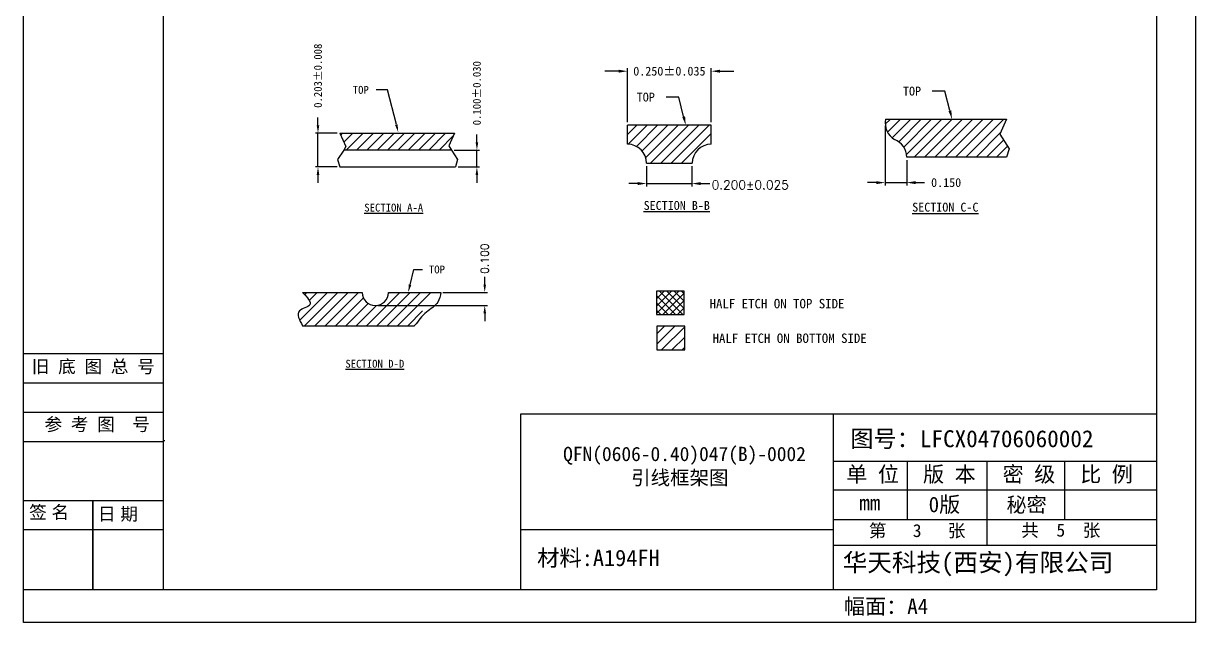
# Model space of a CAD drawing. Header units: inches. Extents: x 5 to 403, y 5 to 265.
# Drawn here: x 264.12 to 279.31, y 217.13 to 224.89 of the extents above; entities that cross this region are included whole.
import ezdxf
from ezdxf.enums import TextEntityAlignment as Align

# ---------------------------------------------------------------- set-up
doc = ezdxf.new("R2010")
doc.units = ezdxf.units.IN
doc.header["$MEASUREMENT"] = 0
for name, color, linetype in [('1（实线、SECTION图示等）', 7, 'Continuous'), ('DIM(尺寸标注）', 4, 'Continuous'), ('Half etch on bottom side（背面半蚀刻、实线）', 4, 'Continuous'), ('Half etch on top side（正面半蚀刻、实线）', 6, 'Continuous')]:
    doc.layers.add(name, color=color, linetype=linetype)
doc.styles.add('SIMPLEX', font='SIMPLEX')
doc.styles.get("Standard").update_dxf_attribs({"font": ''})
doc.styles.add('宋体', font='')
doc.styles.get('Standard').set_extended_font_data('SimSun')
doc.styles.get('宋体').set_extended_font_data('SimSun')
pattern_1 = [(45, (-446.34996, -293.43056), (-0.066790655, 0.066790655), [])]
pattern_2 = [(45, (-445.84422, -293.43056), (-0.066790655, 0.066790655), [])]

msp = doc.modelspace()

# ---------------------------------------------------------------- hatches: boundary and pattern name
at = {"layer": 'Half etch on bottom side（背面半蚀刻、实线）', "ltscale": 0.05}
h = msp.add_hatch(dxfattribs=at)
h.set_pattern_fill('ANSI31', color=256, scale=0.02975, style=0)
h.set_pattern_definition(pattern_2)
h.paths.add_polyline_path([(276.8585, 223.6529), (275.28957, 223.6529, 0.31443922), (275.40646, 223.38966, -0.30876392), (275.56304, 223.16028), (276.85828, 223.16028), (276.89065, 223.27006), (276.76851, 223.45825)])
h = msp.add_hatch(dxfattribs=at)
h.set_pattern_fill('ANSI31', color=256, scale=0.02975, style=0)
h.set_pattern_definition(pattern_1)
h.paths.add_polyline_path([(269.70483, 223.47146), (268.21628, 223.47146), (268.29628, 223.29842), (268.26648, 223.2525), (269.66501, 223.2525), (269.62914, 223.30776)])
h = msp.add_hatch(dxfattribs=at)
h.set_pattern_fill('ANSI31', color=256, scale=0.02975, style=0)
h.set_pattern_definition(pattern_2)
h.paths.add_polyline_path([(273.02953, 223.32873), (273.02953, 223.57504), (271.94577, 223.57504), (271.94577, 223.32873, -0.41421356), (272.19208, 223.08242), (272.78323, 223.08242, -0.41421356)])
h = msp.add_hatch(dxfattribs=at)
h.set_pattern_fill('ANSI31', color=256, scale=0.02975, style=0)
h.set_pattern_definition(pattern_1)
edge = h.paths.add_edge_path()
edge.add_arc((268.67633, 221.40726), 0.17, 180, 360)
edge.add_line((268.84633, 221.40726), (269.52633, 221.40726))
edge.add_arc((270.05994, 220.63733), 0.93677, 124.724692, 158.841406)
edge.add_line((269.18633, 220.97546), (267.73328, 220.97546))
edge.add_spline(control_points=[(267.73328, 220.97546), (267.69309, 221.05014), (267.62105, 221.18402), (267.90324, 221.23017), (267.79335, 221.34466), (267.73328, 221.40726)], knot_values=[0, 0, 0, 0, 0.23065735, 0.41351244, 0.63404228, 0.63404228, 0.63404228, 0.63404228], degree=3, periodic=0)
edge.add_line((267.73328, 221.40726), (268.50633, 221.40726))
edge = h.paths.add_edge_path(flags=17)
edge.add_line((269.49891, 221.38751), (269.51865, 221.40726))
h = msp.add_hatch(dxfattribs=at)
h.set_pattern_fill('ANSI31', color=256, scale=0.02975, style=0)
h.set_pattern_definition([(45, (-445.36666, -293.6466), (-0.066790655, 0.066790655), [])])
h.paths.add_polyline_path([(272.68679, 220.96859), (272.32681, 220.96859), (272.32681, 220.66264), (272.68679, 220.66264)])
at = {"layer": 'Half etch on top side（正面半蚀刻、实线）', "linetype": 'ByBlock', "lineweight": 5}
h = msp.add_hatch(dxfattribs=at)
h.set_pattern_fill('ANSI37', color=256, scale=0.02125, style=0)
h.set_pattern_definition([(45, (284.41186, 231.98444), (-0.0477076, 0.0477076), []), (135, (284.41186, 231.98444), (-0.0477076, -0.0477076), [])])
h.paths.add_polyline_path([(272.67885, 221.42481), (272.31887, 221.42481), (272.31887, 221.11886), (272.67885, 221.11886)])

# ---------------------------------------------------------------- linework, layer by layer
for p, q in [((265.93177, 220.61045, 0.21519), (264.1164, 220.61045, 0.21519)), ((265.93177, 220.2303, 0.21519), (264.1164, 220.2303, 0.21519)), ((265.93177, 219.85015, 0.21519), (264.1164, 219.85015, 0.21519)), ((270.5616, 217.55124, 0.21519), (270.5616, 219.83098, 0.21519)), ((270.5616, 219.83098, 0.21519), (278.80116, 219.83098, 0.21519)), ((274.61243, 219.83098, 0.21519), (274.61243, 217.55124, 0.21519)), ((265.93177, 219.47, 0.21519), (264.1164, 219.47, 0.21519)), ((265.94117, 219.48992, 0.21519), (265.94117, 219.47863, 0.21519)), ((274.61243, 219.22091, 0.21519), (278.80116, 219.22091, 0.21519)), ((275.57079, 219.21323, 0.21519), (275.57079, 218.46337, 0.21519)), ((276.60233, 219.21323, 0.21519), (276.60233, 218.12979, 0.21519)), ((277.60709, 219.21323, 0.21519), (277.60709, 218.46337, 0.21519)), ((274.61243, 218.84817, 0.21519), (278.80116, 218.84817, 0.21519)), ((264.1164, 218.71047, 0.21519), (265.93177, 218.7097, 0.21519)), ((265.01424, 218.71047, 0.21519), (265.01424, 217.55907, 0.21519)), ((265.01424, 217.55907, 0.21519), (265.01424, 218.69918, 0.21519)), ((274.61243, 218.46337, 0.21519), (278.80116, 218.46337, 0.21519)), ((265.93177, 218.32882, 0.21519), (264.1164, 218.32882, 0.21519)), ((274.61243, 218.32882, 0.21519), (270.5616, 218.32882, 0.21519)), ((274.61243, 218.12979, 0.21519), (278.80116, 218.12979, 0.21519)), ((265.93058, 217.55002, 0.21519), (264.12157, 217.55002, 0.21519))]:
    msp.add_line(p, q)
at = {"elevation": 0.21519}
for points in [[(264.1164, 238.22018), (279.30689, 238.22018), (279.30689, 217.12615), (264.1164, 217.12615)], [(265.93177, 237.79252), (278.80116, 237.79252), (278.80116, 217.55124), (265.93177, 217.55124)]]:
    msp.add_lwpolyline(points, close=True, dxfattribs=at)
at = {"layer": '1（实线、SECTION图示等）', "color": 7}
for p, q in [((275.28957, 223.6529, 0.20898), (276.8585, 223.6529, 0.20898)), ((276.8585, 223.6529, 0.20898), (276.76851, 223.45825, 0.20898)), ((273.02953, 223.57504, 0.19006), (271.94577, 223.57504, 0.19006)), ((271.94577, 223.32873, 0.19006), (271.94577, 223.57504, 0.19006)), ((273.02953, 223.32873, 0.19006), (273.02953, 223.57504, 0.19006)), ((276.76851, 223.45825, 0.20898), (276.89065, 223.27006, 0.20898)), ((276.8585, 223.16028, 0.20898), (275.56304, 223.16028, 0.20898)), ((276.89065, 223.27006, 0.20898), (276.85828, 223.16028, 0.20898)), ((272.19208, 223.08242, 0.19006), (272.78323, 223.08242, 0.19006)), ((272.31887, 221.42481, 0.20654), (272.31887, 221.11886, 0.20654)), ((272.67885, 221.42481, 0.20654), (272.31887, 221.42481, 0.20654)), ((272.67885, 221.11886, 0.20654), (272.67885, 221.42481, 0.20654)), ((272.31887, 221.11886, 0.20654), (272.67885, 221.11886, 0.20654)), ((272.32681, 220.96859, 0.20898), (272.32681, 220.66264, 0.20898)), ((272.68679, 220.96859, 0.20898), (272.32681, 220.96859, 0.20898)), ((272.68679, 220.66264, 0.20898), (272.68679, 220.96859, 0.20898)), ((272.32681, 220.66264, 0.20898), (272.68679, 220.66264, 0.20898))]:
    msp.add_line(p, q, dxfattribs=at)
at = {"layer": '1（实线、SECTION图示等）'}
for p, q in [((268.21628, 223.47146, 0.10392), (269.70483, 223.47146, 0.10392)), ((268.21628, 223.47146, 0.10392), (268.29628, 223.29842, 0.10392)), ((269.70483, 223.47146, 0.10392), (269.62914, 223.30776, 0.10392)), ((269.62914, 223.30776, 0.10392), (269.66501, 223.2525, 0.10392)), ((268.26648, 223.2525, 0.10392), (268.1877, 223.13113, 0.10392)), ((268.29628, 223.29842, 0.10392), (268.26648, 223.2525, 0.10392)), ((269.66501, 223.2525, 0.10392), (268.26648, 223.2525, 0.10392)), ((269.66501, 223.2525, 0.10392), (269.74379, 223.13113, 0.10392)), ((268.1877, 223.13113, 0.10392), (268.21647, 223.03354, 0.10392)), ((268.21647, 223.03354, 0.10392), (269.71521, 223.03354, 0.10392)), ((269.74379, 223.13113, 0.10392), (269.71501, 223.03354, 0.10392))]:
    msp.add_line(p, q, dxfattribs=at)
at = {"layer": '1（实线、SECTION图示等）', "ltscale": 0.1}
for p, q in [((267.73328, 221.40726, 0.20898), (268.50633, 221.40726, 0.20898)), ((268.84633, 221.40726, 0.20898), (269.52633, 221.40726, 0.20898)), ((267.73328, 220.97546, 0.20898), (269.18633, 220.97546, 0.20898))]:
    msp.add_line(p, q, dxfattribs=at)
at = {"layer": '1（实线、SECTION图示等）', "color": 7}
for centre, radius, start, end in [((275.53661, 223.60503, 0.20898), 0.25164, 169.034092, 238.854861), ((271.94577, 223.08242, 0.19006), 0.24631, 0, 90), ((273.02953, 223.08242, 0.19006), 0.24631, 90, 180), ((275.31673, 223.16028, 0.20898), 0.24631, 0, 68.635203)]:
    msp.add_arc(centre, radius, start, end, dxfattribs=at)
at = {"layer": '1（实线、SECTION图示等）', "ltscale": 0.1}
msp.add_arc((268.67633, 221.40726, 0.20898), 0.17, 180, 0, dxfattribs=at)
for points in [[(267.73328, 221.40726, 0.20898), (267.827, 221.24492, 0.20898), (267.6924, 221.16721, 0.20898), (267.73328, 220.97546, 0.20898)], [(269.52633, 221.40726, 0.20898), (269.4865, 221.28241, 0.20898), (269.3405, 221.15171, 0.20898), (269.18662, 220.97619, 0.20898)]]:
    msp.add_spline(points, degree=3, dxfattribs=at)
at = {"layer": 'DIM(尺寸标注）'}
for p, q in [((271.83102, 224.27563, 0.19006), (271.65252, 224.27563, 0.19006)), ((271.94577, 223.61329, 0.19006), (271.94577, 224.31388, 0.19006)), ((273.02953, 223.61329, 0.19006), (273.02953, 224.31388, 0.19006)), ((273.14428, 224.27563, 0.19006), (273.32279, 224.27563, 0.19006)), ((268.83626, 224.03271, 0.10392), (268.68976, 224.03271, 0.10392)), ((268.94909, 223.58224, 0.10392), (268.83626, 224.03271, 0.10392)), ((272.60901, 223.93974, 0.19006), (272.44421, 223.93974, 0.19006)), ((272.67248, 223.68635, 0.19006), (272.60901, 223.93974, 0.19006)), ((276.05957, 224.0176, 0.20898), (275.89476, 224.0176, 0.20898)), ((276.12304, 223.76421, 0.20898), (276.05957, 224.0176, 0.20898)), ((267.9336, 223.57346, 0.10392), (267.9336, 223.67546, 0.10392)), ((268.18228, 223.47146, 0.10392), (267.8996, 223.47146, 0.10392)), ((267.9336, 223.03354, 0.10392), (267.9336, 223.47146, 0.10392)), ((269.99321, 223.3545, 0.10392), (269.99321, 223.4565, 0.10392)), ((275.28497, 223.56678, 0.20898), (275.28497, 222.79247, 0.20898)), ((269.69901, 223.2525, 0.10392), (270.02721, 223.2525, 0.10392)), ((269.99321, 223.03354, 0.10392), (269.99321, 223.2525, 0.10392)), ((268.18247, 223.03354, 0.10392), (267.8996, 223.03354, 0.10392)), ((269.74921, 223.03354, 0.10392), (270.02721, 223.03354, 0.10392)), ((272.19208, 223.04417, 0.19006), (272.19208, 222.78042, 0.19006)), ((272.78035, 223.04369, 0.19006), (272.78035, 222.77994, 0.19006)), ((275.56304, 223.12203, 0.20898), (275.56304, 222.79247, 0.20898)), ((267.9336, 222.93154, 0.10392), (267.9336, 222.82954, 0.10392)), ((269.99321, 222.93154, 0.10392), (269.99321, 222.82954, 0.10392)), ((272.07733, 222.81867, 0.19006), (271.96258, 222.81867, 0.19006)), ((272.19208, 222.81819, 0.19006), (272.78035, 222.81819, 0.19006)), ((272.8951, 222.81819, 0.19006), (273.00985, 222.81819, 0.19006)), ((275.17022, 222.83072, 0.20898), (275.05547, 222.83072, 0.20898)), ((275.28497, 222.83072, 0.20898), (275.56304, 222.83072, 0.20898)), ((275.67779, 222.83072, 0.20898), (275.79254, 222.83072, 0.20898)), ((269.12689, 221.50649, 0.20898), (269.17374, 221.70369, 0.20898)), ((269.17374, 221.70369, 0.20898), (269.2894, 221.70369, 0.20898)), ((270.09459, 221.50926, 0.20898), (270.09459, 221.61126, 0.20898)), ((269.55265, 221.40726, 0.20898), (270.12859, 221.40726, 0.20898)), ((268.71033, 221.23726, 0.20898), (270.12859, 221.23726, 0.20898)), ((270.09459, 221.13526, 0.20898), (270.09459, 221.03326, 0.20898))]:
    msp.add_line(p, q, dxfattribs=at)
for points in [[(271.83102, 224.29475, 0.19006), (271.83102, 224.2565, 0.19006), (271.94577, 224.27563, 0.19006)], [(273.14428, 224.29475, 0.19006), (273.14428, 224.2565, 0.19006), (273.02953, 224.27563, 0.19006)], [(276.14159, 223.76886, 0.20898), (276.15092, 223.6529, 0.20898), (276.10449, 223.75956, 0.20898)], [(272.69103, 223.691, 0.19006), (272.70036, 223.57504, 0.19006), (272.65393, 223.6817, 0.19006)], [(267.9166, 223.57346, 0.10392), (267.9506, 223.57346, 0.10392), (267.9336, 223.47146, 0.10392)], [(268.96558, 223.58637, 0.10392), (268.97387, 223.48329, 0.10392), (268.9326, 223.5781, 0.10392)], [(269.97621, 223.3545, 0.10392), (270.01021, 223.3545, 0.10392), (269.99321, 223.2525, 0.10392)], [(267.9166, 222.93154, 0.10392), (267.9506, 222.93154, 0.10392), (267.9336, 223.03354, 0.10392)], [(269.97621, 222.93154, 0.10392), (270.01021, 222.93154, 0.10392), (269.99321, 223.03354, 0.10392)], [(275.17022, 222.84984, 0.20898), (275.17022, 222.81159, 0.20898), (275.28497, 222.83072, 0.20898)], [(275.67779, 222.84984, 0.20898), (275.67779, 222.81159, 0.20898), (275.56304, 222.83072, 0.20898)], [(272.07733, 222.83779, 0.19006), (272.07733, 222.79954, 0.19006), (272.19208, 222.81867, 0.19006)], [(272.8951, 222.83732, 0.19006), (272.8951, 222.79907, 0.19006), (272.78035, 222.81819, 0.19006)], [(269.14343, 221.50257, 0.20898), (269.10332, 221.40726, 0.20898), (269.11035, 221.51042, 0.20898)], [(270.07759, 221.50926, 0.20898), (270.11159, 221.50926, 0.20898), (270.09459, 221.40726, 0.20898)], [(270.07759, 221.13526, 0.20898), (270.11159, 221.13526, 0.20898), (270.09459, 221.23726, 0.20898)]]:
    msp.add_solid(points, dxfattribs=at)

# ---------------------------------------------------------------- texts
at = {"style": '宋体'}
for s, height, p in [('图号：LFCX04706060002', 0.2205, (274.83195, 219.39977, 0.22267)), ('单 位', 0.200465, (274.78038, 218.94994, 0.21519)), ('版 本', 0.200465, (275.77462, 218.94994, 0.21519)), ('密 级', 0.200465, (276.80616, 218.94994, 0.21519)), ('比 例', 0.200465, (277.81092, 218.94994, 0.21519)), ('0版', 0.200465, (275.84751, 218.55712, 0.21519)), ('秘密', 0.19111, (276.85636, 218.55833, 0.21519)), ('mm', 0.200465, (274.94916, 218.57968, 0.21519)), ('幅面：A4', 0.200465, (274.74973, 217.23752, 0.21519))]:
    msp.add_text(s, height=height, dxfattribs=at).set_placement(p)
at = {"attachment_point": 1, "style": '宋体'}
for s, insert, char_height in [('{\\fSimSun|b0|i0|c134|p2;旧 底 图 总 号}', (264.22477, 220.53032, 0.21519), 0.1670543), ('{\\fSimSun|b0|i0|c134|p2;参 考 图  号}', (264.38904, 219.7797, 0.21519), 0.1670543), ('{\\fAlgerian|b0|i0|c134|p2; 签 名}', (264.12796, 218.64072, 0.21519), 0.1670543), ('{\\fAlgerian|b0|i0|c134|p2; 日 期}', (265.02098, 218.61814, 0.21519), 0.1670543), ('{\\fSimSun|b0|i0|c134|p2;第   3   张}', (275.07285, 218.40217, 0.21519), 0.1670543), ('{\\fSimSun|b0|i0|c134|p2;共  5  张}', (277.04856, 218.40786, 0.21519), 0.1670543), ('材料:A194FH', (270.77373, 218.07091, 0.22267), 0.212033), ('{\\fSimSun|b0|i0|c134|p2;华天科技(西安)有限公司}', (274.7332, 218.02235, 0.21519), 0.233876)]:
    msp.add_mtext(s, dxfattribs=dict(at, insert=insert, char_height=char_height))
at = {"insert": (271.1106, 219.40496, 0.22117), "char_height": 0.185, "width": 4.9288589, "attachment_point": 1, "style": '宋体'}
msp.add_mtext('{\\C0;QFN(0606-0.40)047(B)-0002\\P       引线框架图}', dxfattribs=at)
at = {"layer": 'DIM(尺寸标注）'}
for p in [(275.5152, 223.96023, 0.20898), (272.06464, 223.88237, 0.19006)]:
    msp.add_text('TOP', height=0.11475, dxfattribs=at).set_placement(p)
at = {"layer": 'DIM(尺寸标注）', "color": 1, "style": 'SIMPLEX'}
msp.add_text('0.200±0.025', height=0.115528, dxfattribs=at).set_placement((273.0356, 222.74358, 0.19006))
at = {"layer": 'DIM(尺寸标注）'}
for s, p in [('HALF ETCH ON TOP SIDE', (274.75702, 221.26155, 0.20654)), ('HALF ETCH ON BOTTOM SIDE', (275.04571, 220.81304, 0.20898))]:
    msp.add_text(s, height=0.1224, dxfattribs=at).set_placement(p, align=Align.MIDDLE_RIGHT)
at = {"layer": 'DIM(尺寸标注）', "char_height": 0.102, "attachment_point": 5, "rotation": 90}
for s, insert in [('\\A1;0.203±0.008', (267.9336, 224.21652, 0.10392)), ('0.100±0.030', (269.99321, 223.99022, 0.10392))]:
    msp.add_mtext(s, dxfattribs=dict(at, insert=insert))
at = {"layer": 'DIM(尺寸标注）'}
for s, insert, char_height, attachment_point in [('0.250±0.035', (272.48765, 224.27563, 0.19006), 0.11475, 5), ('TOP', (268.48837, 224.03271, 0.10392), 0.102, 5), ('\\A1;0.150', (276.07456, 222.83072, 0.20898), 0.11475, 5), ('{\\LSECTION A-A}', (268.91501, 222.50587, 0.10392), 0.102, 5), ('{\\LSECTION B-B}', (272.58329, 222.59209, 0.19006), 0.11475, 2), ('{\\LSECTION C-C}', (276.06393, 222.51136, 0.20898), 0.11475, 5), ('\\A1;TOP', (269.47538, 221.70369, 0.20898), 0.102, 5), ('{\\LSECTION D-D}', (268.67014, 220.48111, 0.20898), 0.102, 5)]:
    msp.add_mtext(s, dxfattribs=dict(at, insert=insert, char_height=char_height, attachment_point=attachment_point))
at = {"layer": 'DIM(尺寸标注）', "insert": (270.09489, 221.8451, 0.20898), "char_height": 0.102, "attachment_point": 5, "rotation": 90, "style": 'SIMPLEX'}
msp.add_mtext('\\A1;0.100', dxfattribs=at)

doc.saveas('drawing.dxf')
